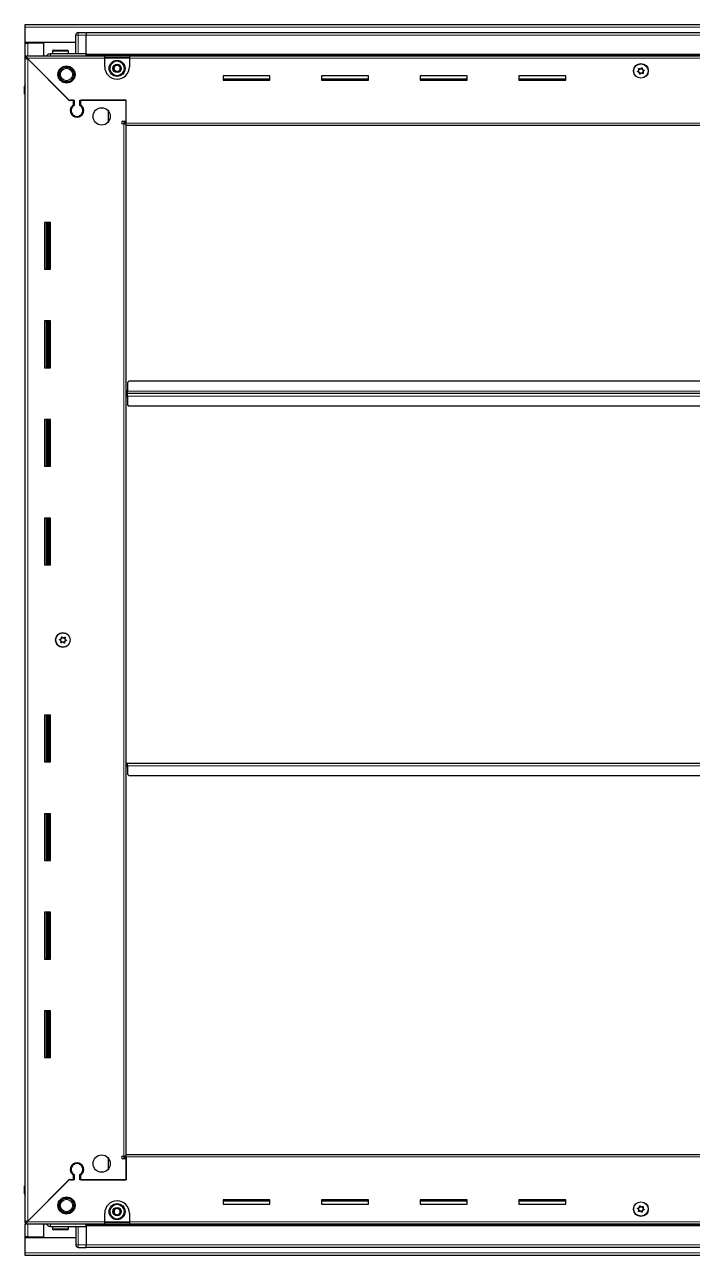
# Model space of a CAD drawing. Header units: millimetres. Extents: x -659 to 4142, y -2210 to 1460.
# Drawn here: x 3058 to 3600, y 274 to 1273 of the extents above; entities that cross this region are included whole.
import ezdxf

# ---------------------------------------------------------------- set-up
doc = ezdxf.new("R2010")
doc.units = ezdxf.units.MM

msp = doc.modelspace()

# ---------------------------------------------------------------- linework, layer by layer
at = {"color": 7, "linetype": 'Continuous', "lineweight": 25}
for p, q in [((3058.69, 1272.83), (4057.69, 1272.83)), ((3058.69, 1270.73), (3058.69, 1272.83)), ((3058.69, 1258.33), (3058.69, 1270.73)), ((3099.69, 1249.33), (3099.69, 1264.33)), ((3100.37, 1265.83), (3100.37, 1265.83)), ((3101.69, 1266.33), (3108.19, 1266.33)), ((3101.69, 1266.33), (3108.19, 1266.33)), ((3108.19, 1266.33), (3108.19, 1266.33)), ((3108.19, 1266.33), (3108.19, 1266.33)), ((3108.19, 1266.33), (3108.19, 1264.33)), ((4008.19, 1266.18), (3108.19, 1266.18)), ((3108.19, 1249.33), (3108.19, 1264.33)), ((3099.69, 1258.33), (3058.69, 1258.33)), ((3058.69, 1257.83), (3058.69, 1258.33)), ((3058.69, 1247.58), (3058.69, 1257.83)), ((3058.69, 1257.83), (3060.79, 1257.83)), ((3060.19, 1257.83), (3060.19, 1258.33)), ((3073.69, 1257.83), (3060.79, 1257.83)), ((3073.69, 1247.58), (3073.69, 1257.83)), ((3079.19, 1249.33), (3108.19, 1249.33)), ((3080.69, 1251.23), (3080.69, 1249.33)), ((3081.49, 1252.03), (3092.89, 1252.03)), ((3093.69, 1249.33), (3093.69, 1251.23)), ((3108.11, 1247.58), (3108.19, 1249.3)), ((3108.19, 1249.33), (3108.19, 1248.83)), ((3058.69, 1246.08), (3058.69, 1247.58)), ((3058.69, 1247.58), (3059.69, 1247.58)), ((3058.69, 1245.58), (3058.69, 1246.08)), ((3058.69, 1246.08), (3059.69, 1246.08)), ((3058.69, 301.08), (3058.69, 1245.58)), ((3060.19, 1245.58), (3058.69, 1245.58)), ((3059.69, 1247.58), (3123.19, 1247.58)), ((3059.69, 1246.08), (3059.69, 1247.58)), ((3060.29, 1245.48), (3094.19, 1211.58)), ((3094.89, 1210.88), (3060.79, 1244.98)), ((3108.19, 1248.18), (4008.19, 1248.18)), ((3123.19, 1245.48), (3123.19, 1247.58)), ((3123.19, 1247.58), (3143.19, 1247.58)), ((3123.19, 1246.08), (3143.19, 1246.08)), ((3123.19, 1238.58), (3123.19, 1245.48)), ((3143.19, 1247.58), (3973.19, 1247.58)), ((3143.19, 1247.58), (3143.19, 1245.48)), ((3143.19, 1245.48), (3143.19, 1238.58)), ((3257.19, 1231.33), (3219.19, 1231.33)), ((3219.19, 1231.33), (3219.19, 1227.83)), ((3257.19, 1227.83), (3257.19, 1231.33)), ((3337.19, 1231.33), (3299.19, 1231.33)), ((3299.19, 1231.33), (3299.19, 1227.83)), ((3337.19, 1227.83), (3337.19, 1231.33)), ((3417.19, 1231.33), (3379.19, 1231.33)), ((3379.19, 1231.33), (3379.19, 1227.83)), ((3417.19, 1227.83), (3417.19, 1231.33)), ((3497.19, 1231.33), (3459.19, 1231.33)), ((3459.19, 1231.33), (3459.19, 1227.83)), ((3497.19, 1227.83), (3497.19, 1231.33)), ((3058.19, 1222.83), (3058.19, 1216.33)), ((3058.19, 1216.33), (3058.19, 1222.83)), ((3257.19, 1228.58), (3219.19, 1228.58)), ((3219.19, 1227.83), (3257.19, 1227.83)), ((3337.19, 1228.58), (3299.19, 1228.58)), ((3299.19, 1227.83), (3337.19, 1227.83)), ((3417.19, 1228.58), (3379.19, 1228.58)), ((3379.19, 1227.83), (3417.19, 1227.83)), ((3497.19, 1228.58), (3459.19, 1228.58)), ((3459.19, 1227.83), (3497.19, 1227.83)), ((3058.19, 1216.33), (3058.19, 1216.33)), ((3058.69, 1216.33), (3058.19, 1216.33)), ((3058.34, 1216.33), (3058.34, 330.33)), ((3094.19, 1211.58), (3098.39, 1211.58)), ((3095.59, 1211.58), (3094.89, 1210.88)), ((3097.69, 1211.58), (3095.59, 1211.58)), ((3097.69, 1211.58), (3097.69, 1207.69)), ((3098.39, 1211.58), (3098.39, 1207.29)), ((3102.99, 1211.58), (3140.69, 1211.58)), ((3102.99, 1207.29), (3102.99, 1211.58)), ((3103.69, 1207.69), (3103.69, 1211.58)), ((3140.69, 1211.58), (3103.69, 1211.58)), ((3140.69, 1194.33), (3140.69, 1211.58)), ((3140.69, 1192.93), (3140.69, 1211.58)), ((3126.19, 1194), (3126.19, 1202.66)), ((3098.69, 1198.72), (3098.69, 1197.96)), ((3137.84, 1194.33), (3140.69, 1194.33)), ((3138.59, 1192.33), (3137.84, 1192.33)), ((3138.59, 1192.33), (3140.69, 1192.33)), ((3140.69, 1193.33), (3138.69, 1193.33)), ((3138.69, 1193.33), (3138.69, 1192.33)), ((3140.69, 1190.83), (3140.69, 1192.93)), ((3140.69, 355.83), (3140.69, 1190.83)), ((3975.69, 1190.83), (3140.69, 1190.83)), ((3079.19, 1112.33), (3074.19, 1112.33)), ((3074.19, 1112.33), (3074.19, 1074.33)), ((3076.34, 1074.33), (3076.34, 1112.33)), ((3078.13, 1074.33), (3078.13, 1112.33)), ((3078.17, 1074.33), (3078.17, 1112.33)), ((3079.19, 1074.33), (3079.19, 1112.33)), ((3074.19, 1074.33), (3079.19, 1074.33)), ((3079.19, 1032.33), (3074.19, 1032.33)), ((3074.19, 1032.33), (3074.19, 994.33)), ((3076.34, 994.33), (3076.34, 1032.33)), ((3078.13, 994.33), (3078.13, 1032.33)), ((3078.17, 994.33), (3078.17, 1032.33)), ((3079.19, 994.33), (3079.19, 1032.33)), ((3074.19, 994.33), (3079.19, 994.33)), ((3142.69, 983.33), (3141.69, 982.33)), ((3141.69, 982.33), (3141.69, 975.43)), ((3973.69, 983.33), (3142.69, 983.33)), ((3141.44, 973.33), (3140.69, 973.33)), ((3141.69, 976.18), (3141.44, 976.18)), ((3141.44, 976.18), (3141.44, 973.33)), ((3141.44, 973.33), (3141.44, 970.48)), ((3141.44, 970.48), (3141.69, 970.48)), ((3141.69, 973.33), (3141.69, 975.43)), ((3141.69, 971.23), (3141.69, 973.33)), ((3974.69, 973.33), (3141.69, 973.33)), ((3141.69, 971.23), (3141.69, 964.33)), ((3141.69, 964.33), (3142.69, 963.33)), ((3142.69, 963.33), (3973.69, 963.33)), ((3079.19, 952.33), (3074.19, 952.33)), ((3074.19, 952.33), (3074.19, 914.33)), ((3076.34, 914.33), (3076.34, 952.33)), ((3078.13, 914.33), (3078.13, 952.33)), ((3078.17, 914.33), (3078.17, 952.33)), ((3079.19, 914.33), (3079.19, 952.33)), ((3074.19, 914.33), (3079.19, 914.33)), ((3079.19, 872.33), (3074.19, 872.33)), ((3074.19, 872.33), (3074.19, 834.33)), ((3076.34, 834.33), (3076.34, 872.33)), ((3078.13, 834.33), (3078.13, 872.33)), ((3078.17, 834.33), (3078.17, 872.33)), ((3079.19, 834.33), (3079.19, 872.33)), ((3074.19, 834.33), (3079.19, 834.33)), ((3079.19, 712.33), (3074.19, 712.33)), ((3074.19, 712.33), (3074.19, 674.33)), ((3076.34, 674.33), (3076.34, 712.33)), ((3078.13, 674.33), (3078.13, 712.33)), ((3078.17, 674.33), (3078.17, 712.33)), ((3079.19, 674.33), (3079.19, 712.33)), ((3074.19, 674.33), (3079.19, 674.33)), ((3140.69, 673.33), (3141.44, 673.33)), ((3141.44, 673.33), (3141.44, 670.48)), ((3141.44, 670.48), (3141.69, 670.48)), ((3141.69, 671.23), (3141.69, 673.33)), ((3141.69, 673.33), (3974.69, 673.33)), ((3141.69, 671.23), (3141.69, 664.33)), ((3141.69, 664.33), (3142.69, 663.33)), ((3142.69, 663.33), (3973.69, 663.33)), ((3079.19, 632.33), (3074.19, 632.33)), ((3074.19, 632.33), (3074.19, 594.33)), ((3076.34, 594.33), (3076.34, 632.33)), ((3078.13, 594.33), (3078.13, 632.33)), ((3078.17, 594.33), (3078.17, 632.33)), ((3079.19, 594.33), (3079.19, 632.33)), ((3074.19, 594.33), (3079.19, 594.33)), ((3079.19, 552.33), (3074.19, 552.33)), ((3074.19, 552.33), (3074.19, 514.33)), ((3076.34, 514.33), (3076.34, 552.33)), ((3078.13, 514.33), (3078.13, 552.33)), ((3078.17, 514.33), (3078.17, 552.33)), ((3079.19, 514.33), (3079.19, 552.33)), ((3074.19, 514.33), (3079.19, 514.33)), ((3079.19, 472.33), (3074.19, 472.33)), ((3074.19, 472.33), (3074.19, 434.33)), ((3076.34, 434.33), (3076.34, 472.33)), ((3078.13, 434.33), (3078.13, 472.33)), ((3078.17, 434.33), (3078.17, 472.33)), ((3079.19, 434.33), (3079.19, 472.33)), ((3074.19, 434.33), (3079.19, 434.33)), ((3126.19, 344), (3126.19, 352.66)), ((3137.84, 354.33), (3138.59, 354.33)), ((3140.69, 352.33), (3137.84, 352.33)), ((3140.69, 354.33), (3138.59, 354.33)), ((3138.69, 354.33), (3138.69, 353.33)), ((3138.69, 353.33), (3140.69, 353.33)), ((3140.69, 353.73), (3140.69, 355.83)), ((3140.69, 355.83), (3975.69, 355.83)), ((3140.69, 353.73), (3140.69, 335.08)), ((3140.69, 335.08), (3140.69, 352.33)), ((3098.69, 348.7), (3098.69, 347.94)), ((3058.19, 330.33), (3058.19, 330.33)), ((3058.19, 323.83), (3058.19, 330.33)), ((3058.19, 330.33), (3058.19, 330.33)), ((3058.19, 330.33), (3058.19, 323.83)), ((3058.69, 330.33), (3058.19, 330.33)), ((3094.19, 335.08), (3060.29, 301.18)), ((3060.79, 301.68), (3094.89, 335.78)), ((3098.39, 335.08), (3094.19, 335.08)), ((3094.89, 335.78), (3095.59, 335.08)), ((3095.59, 335.08), (3097.69, 335.08)), ((3097.69, 338.97), (3097.69, 335.08)), ((3098.39, 339.37), (3098.39, 335.08)), ((3102.99, 335.08), (3102.99, 339.37)), ((3140.69, 335.08), (3102.99, 335.08)), ((3103.69, 335.08), (3103.69, 338.97)), ((3103.69, 335.08), (3140.69, 335.08)), ((3058.69, 322.51), (3058.69, 322.51)), ((3257.19, 318.83), (3219.19, 318.83)), ((3219.19, 318.83), (3219.19, 315.33)), ((3219.19, 318.08), (3257.19, 318.08)), ((3219.19, 315.33), (3257.19, 315.33)), ((3257.19, 315.33), (3257.19, 318.83)), ((3337.19, 318.83), (3299.19, 318.83)), ((3299.19, 318.83), (3299.19, 315.33)), ((3299.19, 318.08), (3337.19, 318.08)), ((3299.19, 315.33), (3337.19, 315.33)), ((3337.19, 315.33), (3337.19, 318.83)), ((3417.19, 318.83), (3379.19, 318.83)), ((3379.19, 318.83), (3379.19, 315.33)), ((3379.19, 318.08), (3417.19, 318.08)), ((3379.19, 315.33), (3417.19, 315.33)), ((3417.19, 315.33), (3417.19, 318.83)), ((3497.19, 318.83), (3459.19, 318.83)), ((3459.19, 318.83), (3459.19, 315.33)), ((3459.19, 318.08), (3497.19, 318.08)), ((3459.19, 315.33), (3497.19, 315.33)), ((3497.19, 315.33), (3497.19, 318.83)), ((3058.69, 300.58), (3058.69, 301.08)), ((3060.19, 301.08), (3058.69, 301.08)), ((3058.69, 300.58), (3058.69, 299.08)), ((3059.69, 300.58), (3058.69, 300.58)), ((3059.69, 300.58), (3059.69, 299.08)), ((3123.19, 301.18), (3123.19, 308.08)), ((3123.19, 299.08), (3123.19, 301.18)), ((3143.19, 300.58), (3123.19, 300.58)), ((3143.19, 308.08), (3143.19, 301.18)), ((3143.19, 301.18), (3143.19, 299.08)), ((3058.69, 288.83), (3058.69, 299.08)), ((3059.69, 299.08), (3058.69, 299.08)), ((3123.19, 299.08), (3059.69, 299.08)), ((3073.69, 288.83), (3073.69, 299.08)), ((3079.19, 297.33), (3108.19, 297.33)), ((3080.69, 297.33), (3080.69, 295.43)), ((3085.26, 294.63), (3081.49, 294.63)), ((3092.89, 294.63), (3085.26, 294.63)), ((3093.69, 295.43), (3093.69, 297.33)), ((3099.69, 297.33), (3099.69, 282.33)), ((3108.19, 297.36), (3108.11, 299.08)), ((4008.19, 298.48), (3108.19, 298.48)), ((3108.19, 297.33), (3108.19, 297.83)), ((3108.19, 297.33), (3108.19, 282.33)), ((3143.19, 299.08), (3123.19, 299.08)), ((3973.19, 299.08), (3143.19, 299.08)), ((3060.79, 288.83), (3058.69, 288.83)), ((3058.69, 288.33), (3058.69, 288.83)), ((3058.69, 275.93), (3058.69, 288.33)), ((3058.69, 288.33), (3099.69, 288.33)), ((3060.19, 288.33), (3060.19, 288.83)), ((3060.79, 288.83), (3073.69, 288.83)), ((3099.69, 282.33), (3099.69, 282.33)), ((3101.69, 280.33), (3108.19, 280.33)), ((3101.69, 280.33), (3108.19, 280.33)), ((3108.19, 280.33), (3108.19, 282.33)), ((3108.19, 280.48), (4008.19, 280.48)), ((3108.19, 280.33), (3108.19, 280.33)), ((3058.69, 273.83), (3058.69, 275.93)), ((4057.69, 273.83), (3058.69, 273.83))]:
    msp.add_line(p, q, dxfattribs=at)
at = {"color": 8, "linetype": 'Continuous', "lineweight": 18}
for p, q in [((4057.69, 1270.73), (3058.69, 1270.73)), ((3099.69, 1264.33), (3101.69, 1264.33)), ((3101.69, 1266.33), (3101.69, 1264.33)), ((3101.69, 1264.33), (3101.69, 1249.33)), ((3108.19, 1264.33), (3101.69, 1264.33)), ((4008.19, 1264.18), (3108.19, 1264.18)), ((3060.79, 1257.83), (3060.79, 1258.33)), ((3060.79, 1247.58), (3060.79, 1257.83)), ((3080.69, 1251.23), (3093.69, 1251.23)), ((4008.19, 1248.83), (3108.19, 1248.83)), ((3123.19, 1245.48), (3060.29, 1245.48)), ((3060.79, 1244.98), (3060.79, 301.68)), ((4008.19, 1247.59), (3108.19, 1247.59)), ((3123.19, 1245.48), (3143.19, 1245.48)), ((3973.19, 1245.48), (3143.19, 1245.48)), ((3058.69, 1222.83), (3058.19, 1222.83)), ((3138.59, 354.33), (3138.59, 1192.33)), ((3140.69, 1192.93), (3975.69, 1192.93)), ((3075.69, 1112.33), (3075.69, 1074.33)), ((3076.93, 1112.33), (3076.93, 1074.33)), ((3075.69, 1032.33), (3075.69, 994.33)), ((3076.93, 1032.33), (3076.93, 994.33)), ((3974.69, 975.43), (3141.69, 975.43)), ((3141.69, 971.23), (3974.69, 971.23)), ((3075.69, 952.33), (3075.69, 914.33)), ((3076.93, 952.33), (3076.93, 914.33)), ((3075.69, 872.33), (3075.69, 834.33)), ((3076.93, 872.33), (3076.93, 834.33)), ((3075.69, 712.33), (3075.69, 674.33)), ((3076.93, 712.33), (3076.93, 674.33)), ((3141.69, 671.23), (3974.69, 671.23)), ((3075.69, 632.33), (3075.69, 594.33)), ((3076.93, 632.33), (3076.93, 594.33)), ((3075.69, 552.33), (3075.69, 514.33)), ((3076.93, 552.33), (3076.93, 514.33)), ((3075.69, 472.33), (3075.69, 434.33)), ((3076.93, 472.33), (3076.93, 434.33)), ((3975.69, 353.73), (3140.69, 353.73)), ((3058.69, 323.83), (3058.19, 323.83)), ((3060.29, 301.18), (3123.19, 301.18)), ((3143.19, 301.18), (3123.19, 301.18)), ((3143.19, 301.18), (3973.19, 301.18)), ((3060.79, 288.83), (3060.79, 299.08)), ((3084.99, 295.43), (3080.69, 295.43)), ((3093.69, 295.43), (3084.99, 295.43)), ((3101.69, 282.33), (3101.69, 297.33)), ((3108.19, 299.07), (4008.19, 299.07)), ((3108.19, 297.83), (4008.19, 297.83)), ((3060.79, 288.33), (3060.79, 288.83)), ((3099.69, 282.33), (3101.69, 282.33)), ((3101.69, 280.33), (3101.69, 282.33)), ((3108.19, 282.33), (3101.69, 282.33)), ((3108.19, 282.48), (4008.19, 282.48)), ((4057.69, 275.93), (3058.69, 275.93))]:
    msp.add_line(p, q, dxfattribs=at)
at = {"color": 7, "linetype": 'Continuous', "lineweight": 25}
for centre, radius in [((3092.19, 1232.33), 7), ((3133.19, 1237.33), 6.5), ((3133.19, 1237.33), 3.46), ((3558.19, 1235.33), 6), ((3558.19, 1235.18), 5.79), ((3092.19, 1232.33), 6.03), ((3092.19, 1232.33), 5.1), ((3558.19, 1235.18), 1.85), ((3120.69, 1198.33), 7), ((3089.19, 773.33), 6), ((3089.34, 773.33), 5.78), ((3089.34, 773.33), 1.85), ((3120.69, 348.33), 7), ((3092.19, 314.33), 7), ((3092.19, 314.33), 6.03), ((3092.19, 314.33), 5.1), ((3133.19, 309.33), 6.5), ((3133.19, 309.33), 3.46), ((3558.19, 311.33), 6), ((3558.19, 311.48), 5.79), ((3558.19, 311.48), 1.85)]:
    msp.add_circle(centre, radius, dxfattribs=at)
at = {"color": 8, "linetype": 'Continuous', "lineweight": 18}
for centre in [(3133.19, 1237.33), (3133.19, 309.33)]:
    msp.add_circle(centre, 5.7, dxfattribs=at)
at = {"color": 7, "linetype": 'Continuous', "lineweight": 25}
for centre, radius, start, end in [((3101.69, 1264.33), 2, 90, 180), ((3101.69, 1264.33), 2, 90, 131.40962), ((3081.49, 1251.23), 0.8, 90, 180), ((3092.89, 1251.23), 0.8, 0, 90), ((3099.49, 1249.53), 0.2, 270, 0), ((3133.19, 1237.33), 2.5, 134.01559, 194.01559), ((3133.19, 1237.33), 2.5, 74.01559, 134.01559), ((3133.19, 1237.33), 2.5, 14.01559, 74.01559), ((3133.19, 1238.58), 10, 180, 270), ((3133.19, 1237.33), 2.5, 194.01559, 254.01559), ((3133.19, 1237.33), 2.5, 254.01559, 314.01559), ((3133.19, 1238.58), 10, 270, 0), ((3133.19, 1237.33), 2.5, 314.01559, 14.01559), ((3060.19, 1222.83), 2, 138.59038, 180), ((3100.69, 1203.08), 5.5, 123.05573, 56.94427), ((3100.69, 1203.08), 4.8, 118.63099, 61.36901), ((3137.84, 1193.33), 1, 90, 270), ((3137.84, 353.33), 1, 90, 270), ((3100.69, 343.58), 5.5, 303.05573, 236.94427), ((3100.69, 343.58), 4.8, 298.63099, 241.36901), ((3060.19, 323.83), 2, 180, 199.56674), ((3060.19, 323.83), 2, 180, 221.40962), ((3060.19, 323.83), 2, 213.78451, 221.40962), ((3133.19, 308.08), 10, 90, 180), ((3133.19, 309.33), 2.5, 127.47401, 187.47401), ((3133.19, 309.33), 2.5, 67.47401, 127.47401), ((3133.19, 308.08), 10, 0, 90), ((3133.19, 309.33), 2.5, 7.47401, 67.47401), ((3133.19, 309.33), 2.5, 187.47401, 247.47401), ((3133.19, 309.33), 2.5, 247.47401, 307.47401), ((3133.19, 309.33), 2.5, 307.47401, 7.47401), ((3081.49, 295.43), 0.8, 180, 270), ((3092.89, 295.43), 0.8, 270, 0), ((3099.49, 297.13), 0.2, 0, 90), ((3101.69, 282.33), 2, 180, 270), ((3101.69, 282.33), 2, 180, 270)]:
    msp.add_arc(centre, radius, start, end, dxfattribs=at)
for points, knots in [([(3075.98, 1247.58), (3076.09, 1247.78), (3076.48, 1248.43), (3077.64, 1249.14), (3078.67, 1249.27), (3079.19, 1249.33)], [0, 0, 0, 0, 0.18225, 0.591125, 1, 1, 1, 1]), ([(3108.19, 1249.33), (3108.19, 1249.29), (3108.19, 1249.22), (3108.19, 1248.6), (3108.19, 1248.02), (3108.19, 1247.62), (3108.19, 1247.59)], [0, 0, 0, 0, 0.324279, 0.648558, 0.972836, 1, 1, 1, 1]), ([(3058.69, 1245.58), (3058.72, 1245.53), (3058.77, 1245.44), (3059.16, 1245.31), (3059.72, 1245.18), (3060.3, 1245.07), (3060.66, 1245), (3060.79, 1244.98)], [0, 0, 0, 0, 0.230255, 0.448522, 0.666786, 0.88505, 1, 1, 1, 1]), ([(3060.29, 1245.48), (3060.24, 1245.73), (3060.15, 1246.23), (3060.02, 1246.87), (3059.89, 1247.33), (3059.78, 1247.55), (3059.71, 1247.57), (3059.69, 1247.58)], [0, 0, 0, 0, 0.230255, 0.448522, 0.666786, 0.88505, 1, 1, 1, 1]), ([(3130.41, 1238.12), (3130.79, 1238.48), (3131.48, 1239.15), (3132.17, 1239.82), (3132.49, 1240.13)], [0, 0, 0, 0, 0.5346859, 1, 1, 1, 1]), ([(3132.49, 1240.13), (3132.99, 1239.99), (3133.91, 1239.72), (3134.84, 1239.46), (3135.27, 1239.34)], [0, 0, 0, 0, 0.5346859, 1, 1, 1, 1]), ([(3135.27, 1239.34), (3135.3, 1239.21), (3135.44, 1238.63), (3135.68, 1237.67), (3135.88, 1236.87), (3135.97, 1236.53)], [0, 0, 0, 0, 0.133125, 0.637099, 1, 1, 1, 1]), ([(3131.11, 1235.32), (3131.03, 1235.66), (3130.83, 1236.46), (3130.59, 1237.42), (3130.45, 1238), (3130.41, 1238.12)], [0, 0, 0, 0, 0.362901, 0.866875, 1, 1, 1, 1]), ([(3133.89, 1234.53), (3133.39, 1234.67), (3132.47, 1234.94), (3131.54, 1235.2), (3131.11, 1235.32)], [0, 0, 0, 0, 0.5346859, 1, 1, 1, 1]), ([(3135.97, 1236.53), (3135.59, 1236.18), (3134.9, 1235.51), (3134.21, 1234.84), (3133.89, 1234.53)], [0, 0, 0, 0, 0.534686, 1, 1, 1, 1]), ([(3556.31, 1237.25), (3556.3, 1237.24), (3556.28, 1237.22), (3556.27, 1237.16), (3556.28, 1237.02), (3556.38, 1236.64), (3556.52, 1236.12), (3556.35, 1235.51), (3555.99, 1235.14), (3555.69, 1234.89), (3555.51, 1234.73), (3555.46, 1234.65), (3555.45, 1234.61), (3555.46, 1234.57), (3555.47, 1234.55), (3555.52, 1234.5), (3555.77, 1234.4), (3556.24, 1234.3), (3556.88, 1233.98), (3557.13, 1233.32), (3557.19, 1232.85), (3557.26, 1232.59), (3557.3, 1232.53), (3557.33, 1232.51), (3557.36, 1232.51), (3557.4, 1232.51), (3557.44, 1232.53), (3557.5, 1232.57), (3557.67, 1232.72), (3557.94, 1233), (3558.35, 1233.32), (3558.97, 1233.43), (3559.48, 1233.24), (3559.85, 1233.11), (3559.99, 1233.08), (3560.05, 1233.09), (3560.08, 1233.11), (3560.1, 1233.14), (3560.11, 1233.2), (3560.1, 1233.34), (3560, 1233.72), (3559.86, 1234.24), (3560.03, 1234.85), (3560.39, 1235.22), (3560.69, 1235.47), (3560.87, 1235.63), (3560.92, 1235.71), (3560.93, 1235.75), (3560.92, 1235.79), (3560.91, 1235.81), (3560.86, 1235.86), (3560.61, 1235.96), (3560.14, 1236.06), (3559.5, 1236.37), (3559.25, 1237.04), (3559.19, 1237.51), (3559.12, 1237.77), (3559.08, 1237.83), (3559.05, 1237.85), (3559.02, 1237.85), (3558.98, 1237.85), (3558.94, 1237.83), (3558.88, 1237.78), (3558.71, 1237.63), (3558.44, 1237.36), (3558.03, 1237.04), (3557.41, 1236.93), (3556.9, 1237.12), (3556.53, 1237.25), (3556.39, 1237.28), (3556.33, 1237.27), (3556.31, 1237.26), (3556.31, 1237.25)], [0, 0, 0, 0, 0.002009, 0.00442, 0.009365, 0.025528, 0.067705, 0.095786, 0.124646, 0.150342, 0.160519, 0.163394, 0.165697, 0.167245, 0.168874, 0.17077, 0.178606, 0.211994, 0.249994, 0.287995, 0.321383, 0.329219, 0.331115, 0.332744, 0.334292, 0.336217, 0.338535, 0.341318, 0.349662, 0.375358, 0.404217, 0.432298, 0.474475, 0.490639, 0.496669, 0.49844, 0.5, 0.502009, 0.50442, 0.509365, 0.525528, 0.567705, 0.595786, 0.624646, 0.650342, 0.660519, 0.663394, 0.665697, 0.667245, 0.668874, 0.67077, 0.678606, 0.711994, 0.749994, 0.787995, 0.821383, 0.829219, 0.831115, 0.832744, 0.834292, 0.836217, 0.838535, 0.841318, 0.849662, 0.875358, 0.904217, 0.932298, 0.974475, 0.990639, 0.996669, 0.99844, 1, 1, 1, 1]), ([(3090.98, 775.6), (3090.97, 775.61), (3090.94, 775.62), (3090.88, 775.62), (3090.74, 775.58), (3090.4, 775.4), (3089.91, 775.16), (3089.28, 775.2), (3088.84, 775.47), (3088.54, 775.72), (3088.34, 775.85), (3088.25, 775.89), (3088.21, 775.89), (3088.18, 775.88), (3088.16, 775.86), (3088.12, 775.8), (3088.08, 775.53), (3088.07, 775.06), (3087.9, 774.37), (3087.3, 773.98), (3086.85, 773.83), (3086.61, 773.7), (3086.57, 773.65), (3086.55, 773.62), (3086.55, 773.59), (3086.57, 773.56), (3086.59, 773.52), (3086.65, 773.46), (3086.83, 773.33), (3087.15, 773.12), (3087.55, 772.79), (3087.79, 772.2), (3087.71, 771.67), (3087.65, 771.28), (3087.66, 771.13), (3087.68, 771.08), (3087.7, 771.05), (3087.74, 771.04), (3087.8, 771.04), (3087.94, 771.08), (3088.28, 771.26), (3088.77, 771.5), (3089.4, 771.46), (3089.83, 771.19), (3090.14, 770.94), (3090.34, 770.81), (3090.43, 770.77), (3090.47, 770.77), (3090.5, 770.78), (3090.52, 770.8), (3090.56, 770.86), (3090.6, 771.13), (3090.61, 771.6), (3090.78, 772.29), (3091.38, 772.68), (3091.83, 772.83), (3092.07, 772.96), (3092.11, 773.01), (3092.13, 773.04), (3092.13, 773.07), (3092.11, 773.1), (3092.09, 773.14), (3092.03, 773.2), (3091.85, 773.33), (3091.53, 773.54), (3091.13, 773.87), (3090.89, 774.45), (3090.97, 774.99), (3091.03, 775.38), (3091.02, 775.53), (3091, 775.58), (3090.98, 775.6), (3090.98, 775.6)], [0, 0, 0, 0, 0.002009, 0.00442, 0.009365, 0.025528, 0.067705, 0.095786, 0.124646, 0.150342, 0.160519, 0.163394, 0.165697, 0.167245, 0.168874, 0.17077, 0.178606, 0.211994, 0.249994, 0.287995, 0.321383, 0.329219, 0.331115, 0.332744, 0.334292, 0.336217, 0.338535, 0.341318, 0.349662, 0.375358, 0.404217, 0.432298, 0.474475, 0.490639, 0.496669, 0.49844, 0.5, 0.502009, 0.50442, 0.509365, 0.525528, 0.567705, 0.595786, 0.624646, 0.650342, 0.660519, 0.663394, 0.665697, 0.667245, 0.668874, 0.67077, 0.678606, 0.711994, 0.749994, 0.787995, 0.821383, 0.829219, 0.831115, 0.832744, 0.834292, 0.836217, 0.838535, 0.841318, 0.849662, 0.875358, 0.904217, 0.932298, 0.974475, 0.990639, 0.996669, 0.99844, 1, 1, 1, 1]), ([(3130.52, 310.44), (3130.62, 310.51), (3131.1, 310.88), (3131.89, 311.48), (3132.54, 311.98), (3132.81, 312.19)], [0, 0, 0, 0, 0.133125, 0.637099, 1, 1, 1, 1]), ([(3130.9, 307.57), (3130.83, 308.08), (3130.71, 309.04), (3130.58, 309.99), (3130.52, 310.44)], [0, 0, 0, 0, 0.534686, 1, 1, 1, 1]), ([(3132.81, 312.19), (3133.29, 311.99), (3134.18, 311.62), (3135.07, 311.26), (3135.48, 311.09)], [0, 0, 0, 0, 0.5346859, 1, 1, 1, 1]), ([(3135.48, 311.09), (3135.55, 310.57), (3135.67, 309.62), (3135.8, 308.67), (3135.86, 308.22)], [0, 0, 0, 0, 0.534686, 1, 1, 1, 1]), ([(3556.31, 309.41), (3556.32, 309.4), (3556.34, 309.39), (3556.4, 309.38), (3556.54, 309.41), (3556.9, 309.54), (3557.41, 309.73), (3558.03, 309.62), (3558.44, 309.3), (3558.71, 309.02), (3558.89, 308.86), (3558.98, 308.81), (3559.02, 308.81), (3559.05, 308.81), (3559.08, 308.83), (3559.12, 308.89), (3559.19, 309.15), (3559.25, 309.62), (3559.5, 310.28), (3560.14, 310.6), (3560.61, 310.7), (3560.86, 310.8), (3560.91, 310.85), (3560.92, 310.87), (3560.93, 310.9), (3560.92, 310.94), (3560.9, 310.98), (3560.85, 311.04), (3560.68, 311.2), (3560.39, 311.44), (3560.03, 311.81), (3559.86, 312.42), (3560, 312.94), (3560.1, 313.32), (3560.11, 313.47), (3560.09, 313.53), (3560.07, 313.55), (3560.04, 313.57), (3559.98, 313.58), (3559.84, 313.55), (3559.48, 313.42), (3558.97, 313.23), (3558.35, 313.34), (3557.94, 313.66), (3557.67, 313.94), (3557.49, 314.1), (3557.4, 314.14), (3557.36, 314.15), (3557.33, 314.15), (3557.3, 314.13), (3557.26, 314.07), (3557.19, 313.81), (3557.13, 313.34), (3556.88, 312.67), (3556.24, 312.36), (3555.77, 312.26), (3555.52, 312.16), (3555.47, 312.11), (3555.46, 312.09), (3555.45, 312.06), (3555.46, 312.02), (3555.48, 311.98), (3555.53, 311.92), (3555.7, 311.76), (3555.99, 311.52), (3556.35, 311.15), (3556.52, 310.54), (3556.38, 310.02), (3556.28, 309.64), (3556.27, 309.49), (3556.29, 309.43), (3556.3, 309.42), (3556.31, 309.41)], [0, 0, 0, 0, 0.002009, 0.00442, 0.009365, 0.025528, 0.067705, 0.095786, 0.124646, 0.150342, 0.160519, 0.163394, 0.165697, 0.167245, 0.168874, 0.17077, 0.178606, 0.211994, 0.249994, 0.287995, 0.321383, 0.329219, 0.331115, 0.332744, 0.334292, 0.336217, 0.338535, 0.341318, 0.349662, 0.375358, 0.404217, 0.432298, 0.474475, 0.490639, 0.496669, 0.49844, 0.5, 0.502009, 0.50442, 0.509365, 0.525528, 0.567705, 0.595786, 0.624646, 0.650342, 0.660519, 0.663394, 0.665697, 0.667245, 0.668874, 0.67077, 0.678606, 0.711994, 0.749994, 0.787995, 0.821383, 0.829219, 0.831115, 0.832744, 0.834292, 0.836217, 0.838535, 0.841318, 0.849662, 0.875358, 0.904217, 0.932298, 0.974475, 0.990639, 0.996669, 0.99844, 1, 1, 1, 1]), ([(3060.79, 301.68), (3060.54, 301.63), (3060.04, 301.54), (3059.4, 301.41), (3058.94, 301.28), (3058.72, 301.17), (3058.7, 301.1), (3058.69, 301.08)], [0, 0, 0, 0, 0.230255, 0.448522, 0.666786, 0.88505, 1, 1, 1, 1]), ([(3059.69, 299.08), (3059.74, 299.11), (3059.83, 299.16), (3059.96, 299.55), (3060.09, 300.11), (3060.2, 300.69), (3060.27, 301.05), (3060.29, 301.18)], [0, 0, 0, 0, 0.230255, 0.448522, 0.666786, 0.88505, 1, 1, 1, 1]), ([(3133.57, 306.47), (3133.09, 306.66), (3132.2, 307.03), (3131.31, 307.4), (3130.9, 307.57)], [0, 0, 0, 0, 0.5346859, 1, 1, 1, 1]), ([(3135.86, 308.22), (3135.58, 308.01), (3134.93, 307.51), (3134.14, 306.91), (3133.66, 306.54), (3133.57, 306.47)], [0, 0, 0, 0, 0.362901, 0.866875, 1, 1, 1, 1]), ([(3075.98, 299.08), (3076.09, 298.88), (3076.48, 298.23), (3077.64, 297.52), (3078.67, 297.39), (3079.19, 297.33)], [0, 0, 0, 0, 0.1822499, 0.5911249, 1, 1, 1, 1]), ([(3108.19, 297.33), (3108.19, 297.37), (3108.19, 297.44), (3108.19, 298.06), (3108.19, 298.64), (3108.19, 299.03), (3108.19, 299.07)], [0, 0, 0, 0, 0.3242788, 0.6485576, 0.9728365, 1, 1, 1, 1])]:
    msp.add_open_spline(points, degree=3, knots=knots, dxfattribs=at)
at = {"color": 8, "linetype": 'Continuous', "lineweight": 18}
for points in [[(3079.19, 1249.33), (3079.19, 1249.28), (3079.19, 1249.21), (3079.19, 1248.78), (3079.19, 1248.32), (3079.19, 1247.91), (3079.19, 1247.64), (3079.19, 1247.58)], [(3079.19, 297.33), (3079.19, 297.38), (3079.19, 297.45), (3079.19, 297.88), (3079.19, 298.34), (3079.19, 298.75), (3079.19, 299.02), (3079.19, 299.08)]]:
    msp.add_open_spline(points, degree=3, knots=[0, 0, 0, 0, 0.359753, 0.553414, 0.751185, 0.948956, 1, 1, 1, 1], dxfattribs=at)
at = {"color": 7, "linetype": 'Continuous', "lineweight": 25}
for points in [[(3060.29, 1245.48), (3060.24, 1245.56), (3060.14, 1245.72), (3059.99, 1245.91), (3059.84, 1246.05), (3059.74, 1246.07), (3059.69, 1246.08)], [(3060.19, 1245.58), (3060.2, 1245.53), (3060.22, 1245.43), (3060.36, 1245.28), (3060.55, 1245.13), (3060.71, 1245.03), (3060.79, 1244.98)], [(3059.69, 300.58), (3059.74, 300.59), (3059.84, 300.61), (3059.99, 300.75), (3060.14, 300.94), (3060.24, 301.1), (3060.29, 301.18)], [(3060.79, 301.68), (3060.71, 301.63), (3060.55, 301.53), (3060.36, 301.38), (3060.22, 301.23), (3060.2, 301.13), (3060.19, 301.08)]]:
    msp.add_open_spline(points, degree=3, dxfattribs=at)

doc.saveas('drawing.dxf')
